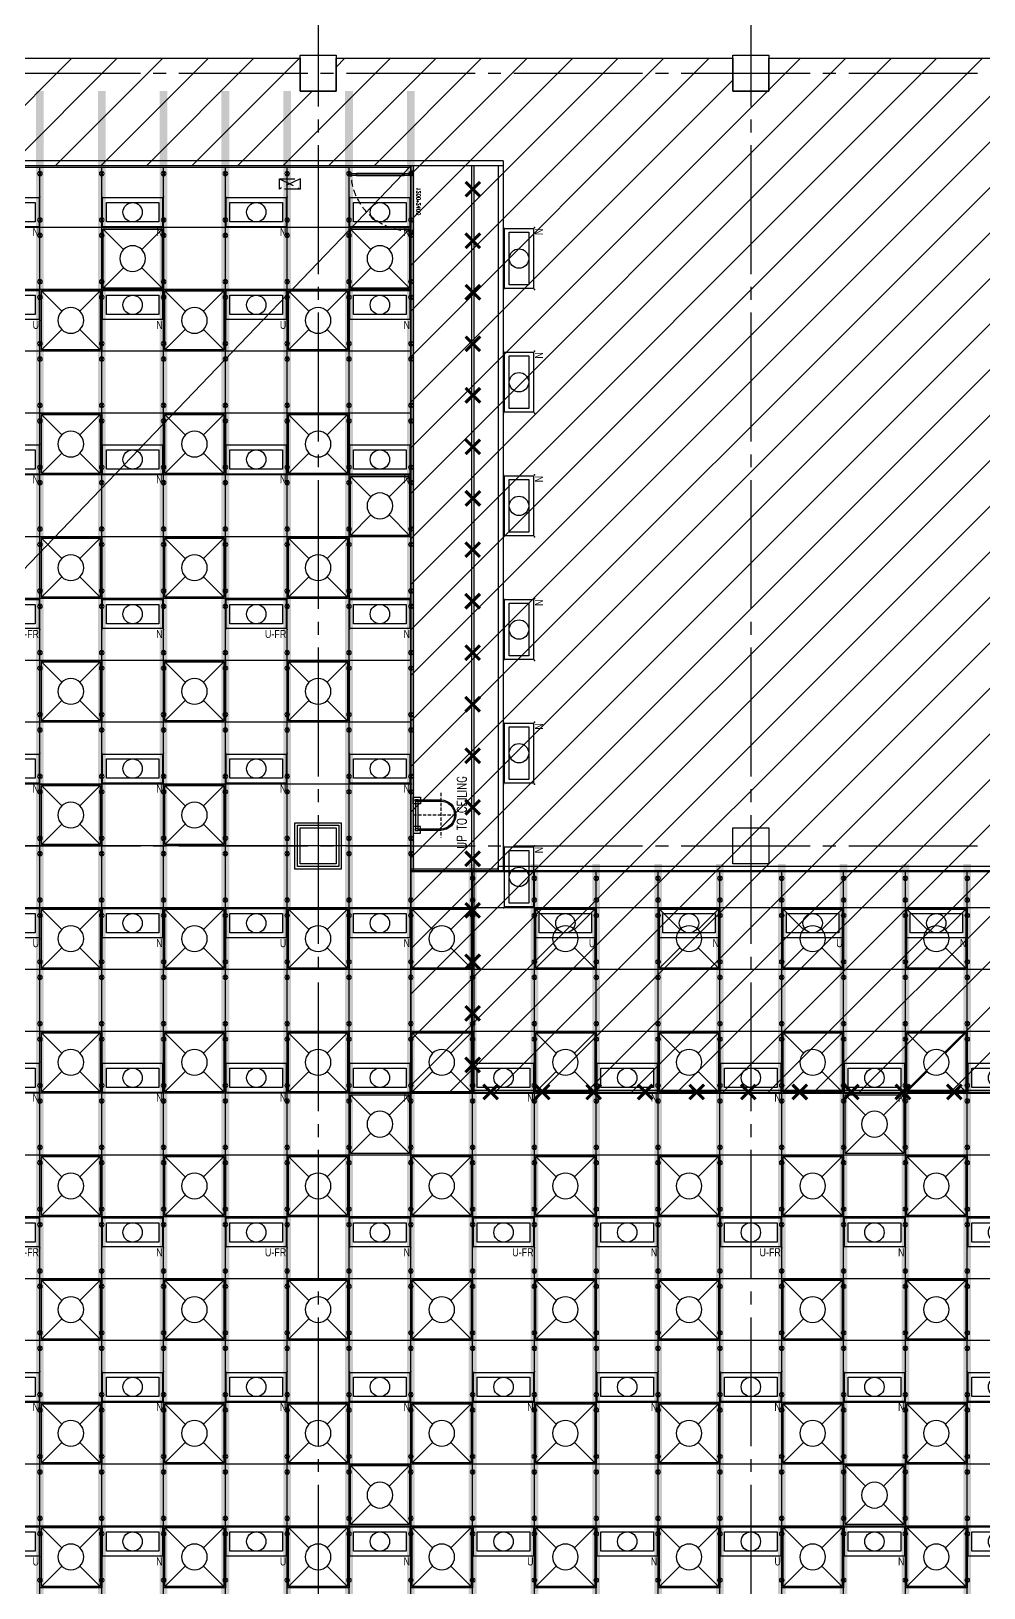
# Model space of a CAD drawing. Header units: millimetres. Extents: x -17313 to 27370, y -1010 to 13584.
# Drawn here: x 20443 to 22292, y 4560 to 7581 of the extents above; entities that cross this region are included whole.
import ezdxf
from ezdxf.enums import TextEntityAlignment as Align

# ---------------------------------------------------------------- set-up
doc = ezdxf.new("R2010")
doc.units = ezdxf.units.MM
doc.header["$LTSCALE"] = 100
for name, pattern in [('188K-SM-03-F10-ARCH-PA-Y2257103$0$18P6-SM-03-C40-ARCH-PA-Y2211058$0$DASHED', [19.05, 12.7, -6.35]), ('188K-SM-03-F10-ARCH-PA-Y2257103$0$AP5A-SM-03-F20-ARCH-PA-Y2230801+Y2230803$0$ALL-PA-TXT-Y2221201$0$DASHED', [19.05, 12.7, -6.35]), ('X-S-FAB-L10$0$COL-CEN-LIN', [3.25, 2.5, -0.25, 0.25, -0.25]), ('X-S-FAB-L10$0$HIDDEN', [0.4, 0.3, -0.1])]:
    doc.linetypes.add(name, pattern=pattern)
for name, color, linetype in [('0-XREF', 7, 'Continuous'), ('188K-SM-03-F10-ARCH-CEIL-Y2257103$0$K-CEIL-4.2', 8, 'Continuous'), ('188K-SM-03-F10-ARCH-CEIL-Y2257103$0$K-CEIL-4.2-AREA', 8, 'Continuous'), ('188K-SM-03-F10-ARCH-CEIL-Y2257103$0$K-鋼構', 121, 'Continuous'), ('188K-SM-03-F10-ARCH-PA-Y2257103$0$K-Door', 53, 'Continuous'), ('188K-SM-03-F10-ARCH-PA-Y2257103$0$K-P-LAD-420', 53, 'Continuous'), ('188K-SM-03-F10-ARCH-PA-Y2257103$0$K-P1S-4.2-單抗', 53, 'Continuous'), ('188K-SM-03-F10-ARCH-PA-Y2257103$0$K-岩棉 2hr 7.5-單抗', 53, 'Continuous'), ('188K-SM-03-F10-ARCH-PA-Y2257103$0$K-拆除', 53, 'Continuous'), ('188K-SM-06-F10-ELEC-LIGHT-Y2257103$0$E-LIGHT(W)-N', 8, 'Continuous'), ('188K-SM-06-F10-ELEC-LIGHT-Y2257103$0$E-LIGHT(W)-U FR', 8, 'Continuous'), ('188K-SM-06-F10-ELEC-LIGHT-Y2257103$0$E-LIGHT(W)-U XLPE', 8, 'Continuous'), ('188K-SM-06-F10-HVAC-FFU-Y2257103$0$AC-FFU-ULPA', 4, 'Continuous'), ('X-S-FAB-L10$0$0-DIM-TXT', 8, 'Continuous'), ('X-S-FAB-L10$0$04', 8, 'Continuous'), ('X-S-FAB-L10$0$BLOCK', 8, 'Continuous'), ('X-S-FAB-L10$0$CCL', 8, 'X-S-FAB-L10$0$COL-CEN-LIN'), ('X-S-FAB-L10$0$COL-S', 8, 'Continuous'), ('X-S-FAB-L10$0$HATCH-L', 8, 'Continuous'), ('X-S-FAB-L10$0$OPEN-UP', 8, 'X-S-FAB-L10$0$HIDDEN')]:
    doc.layers.add(name, color=color, linetype=linetype)
doc.layers.add('188K-SM-03-F10-ARCH-CEIL-Y2257103$0$K-吊點-標準', color=8, linetype='Continuous', lineweight=9)
doc.layers.add('188K-SM-03-F10-ARCH-PA-Y2257103$0$K-0-TXT-高度', color=53, linetype='Continuous', plot=False)
doc.layers.add('188K-SM-06-F10-ELEC-LIGHT-Y2257103$0$Defpoints-CAS', color=8, linetype='Continuous', plot=False)
doc.styles.add('188K-SM-03-F10-ARCH-PA-Y2257103$0$18P2-XFDP10$0$AA-TXT', font='simplex.shx', dxfattribs={"width": 0.8, "bigfont": 'chineset.shx'})
doc.styles.add('188K-SM-03-F10-ARCH-PA-Y2257103$0$AP5A-SM-03-F20-ARCH-PA-Y2230801+Y2230803$0$ALL-PA-TXT-Y2221201$0$Standard', font='txt.shx', dxfattribs={"bigfont": 'chineset.shx'})
doc.styles.add('188K-SM-06-F10-ELEC-LIGHT-Y2257103$0$Standard', font='arial.ttf')
doc.styles.add('X-S-FAB-L10$0$CHINA', font='simplex.shx', dxfattribs={"width": 0.75, "bigfont": 'chineset.shx'})
doc.styles.add('X-S-FAB-L10$0$Standard', font='', dxfattribs={"width": 0.8})
doc.styles.add('X-S-FAB-L10$0$TG_NOTE_TEXT', font='simplex.shx', dxfattribs={"width": 0.75, "bigfont": 'chineset.shx'})
doc.styles.get('X-S-FAB-L10$0$Standard').set_extended_font_data('Microsoft JhengHei')

# ---------------------------------------------------------------- blocks, each defined once
blk = doc.blocks.new('188K-SM-06-F10-HVAC-FFU-Y2257103$0$H-FU-U-12x12')
for p, q in [((423, 777), (28, 1172)), ((777, 777), (1172, 1172)), ((28, 28), (423, 423)), ((1172, 28), (777, 423))]:
    blk.add_line(p, q)
blk.add_lwpolyline([(1172, 28), (1172, 1172), (28, 1172), (28, 28)], close=True)
blk.add_circle((600, 600), 250)
at = {"layer": 'DefPoints'}
blk.add_lwpolyline([(1200, 1200), (0, 1200), (0, 0), (1200, 0)], close=True, dxfattribs=at)
blk = doc.blocks.new('188K-SM-06-F10-HVAC-FFU-Y2257103')
at = {"layer": '188K-SM-06-F10-HVAC-FFU-Y2257103$0$AC-FFU-ULPA', "xscale": -0.09999999999999432, "yscale": 0.09999999999999432, "zscale": 0.09999999999999432}
for p in [(20700, 7080), (21180, 7080), (20580, 6960), (20820, 6960), (21060, 6960), (20580, 6720), (20820, 6720), (21060, 6720), (21180, 6600), (20580, 6480), (20820, 6480), (21060, 6480), (20580, 6240), (20820, 6240), (21060, 6240), (20580, 6000), (20820, 6000), (20580, 5760), (20820, 5760), (21060, 5760), (21300, 5760), (21540, 5760), (21780, 5760), (22020, 5760), (22260, 5760), (20580, 5520), (20820, 5520), (21060, 5520), (21300, 5520), (21540, 5520), (21780, 5520), (22020, 5520), (22260, 5520), (21180, 5400), (22140, 5400), (20580, 5280), (20820, 5280), (21060, 5280), (21300, 5280), (21540, 5280), (21780, 5280), (22020, 5280), (22260, 5280), (20580, 5040), (20820, 5040), (21060, 5040), (21300, 5040), (21540, 5040), (21780, 5040), (22020, 5040), (22260, 5040), (20580, 4800), (20820, 4800), (21060, 4800), (21300, 4800), (21540, 4800), (21780, 4800), (22020, 4800), (22260, 4800), (21180, 4680), (22140, 4680), (20580, 4560), (20820, 4560), (21060, 4560), (21300, 4560), (21540, 4560), (21780, 4560), (22020, 4560), (22260, 4560)]:
    blk.add_blockref('188K-SM-06-F10-HVAC-FFU-Y2257103$0$H-FU-U-12x12', p, dxfattribs=at)
blk = doc.blocks.new('X-S-FAB-L10$0$FAB2-L05')
at = {"layer": 'X-S-FAB-L10$0$CCL'}
for p, q in [((-5160, 11005), (-5160, 0)), ((-4320, 11005), (-4320, 0)), ((-26880, 8220), (1210, 8220)), ((-26880, 6720), (1210, 6720))]:
    blk.add_line(p, q, dxfattribs=at)
at = {"layer": 'X-S-FAB-L10$0$COL-S'}
for points in [[(-5195, 8255), (-5125, 8255), (-5125, 8185), (-5195, 8185)], [(-4355, 8255), (-4285, 8255), (-4285, 8185), (-4355, 8185)], [(-5195, 6755), (-5125, 6755), (-5125, 6685), (-5195, 6685)], [(-4355, 6755), (-4285, 6755), (-4285, 6685), (-4355, 6685)]]:
    blk.add_lwpolyline(points, close=True, dxfattribs=at)
blk = doc.blocks.new('X-S-FAB-L10')
at = {"layer": 'DefPoints'}
blk.add_lwpolyline([(16745, -35), (15995, -35), (15995, 35), (15925, 35), (15925, -35), (15155, -35), (15155, 35), (15085, 35), (15085, -35), (15155, -35), (15155, -250), (13920, -250), (19914.055, 6000), (21180, 7320), (21180, 5520), (23465, 5520), (23485, 3587.5), (24315, 3587.5), (24315, 1870), (17075, 1870), (17075, 2060), (16745, 2060), (16745, -21.034)], close=True, dxfattribs=at)
at = {"layer": 'X-S-FAB-L10$0$04'}
for p, q in [((20195, 7528.8), (20965, 7528.8)), ((20965, 7528.8), (20965, 7465)), ((21035, 7465), (21035, 7528.8)), ((21035, 7528.8), (21805, 7528.8)), ((21805, 7528.8), (21805, 7465)), ((21875, 7465), (21875, 7528.8)), ((21875, 7528.8), (22645, 7528.8)), ((20965, 7465), (21035, 7465)), ((21805, 7465), (21875, 7465)), ((21180, 7320), (19200, 7320)), ((21180, 5520), (21180, 7320)), ((23585, 5520), (21180, 5520))]:
    blk.add_line(p, q, dxfattribs=at)
at = {"layer": 'X-S-FAB-L10$0$COL-S'}
for p, q in [((20965, 7535), (21035, 7535)), ((20965, 7465), (20965, 7535)), ((21035, 7535), (21035, 7465)), ((21805, 7535), (21875, 7535)), ((21805, 7465), (21805, 7535)), ((21875, 7535), (21875, 7465)), ((21035, 7465), (20965, 7465)), ((21875, 7465), (21805, 7465)), ((20965, 6035), (21035, 6035)), ((20965, 5965), (20965, 6035)), ((21035, 6035), (21035, 5965)), ((21805, 6035), (21875, 6035)), ((21805, 5965), (21805, 6035)), ((21875, 6035), (21875, 5965)), ((21035, 5965), (20965, 5965)), ((21875, 5965), (21805, 5965))]:
    blk.add_line(p, q, dxfattribs=at)
at = {"layer": 'X-S-FAB-L10$0$HATCH-L', "linetype": 'Continuous'}
for p, q in [((20313.087, 7320), (20521.887, 7528.8)), ((20401.475, 7320), (20610.275, 7528.8)), ((20489.864, 7320), (20698.664, 7528.8)), ((20578.252, 7320), (20787.052, 7528.8)), ((20666.64, 7320), (20875.44, 7528.8)), ((20755.029, 7320), (20963.829, 7528.8)), ((20931.806, 7320), (21140.606, 7528.8)), ((21020.194, 7320), (21228.994, 7528.8)), ((21035, 7511.583), (21052.217, 7528.8)), ((21108.582, 7320), (21317.382, 7528.8)), ((21180, 7303.029), (21405.771, 7528.8)), ((21180, 7214.641), (21494.159, 7528.8)), ((21180, 7126.253), (21582.547, 7528.8)), ((21180, 7037.864), (21670.936, 7528.8)), ((21180, 6949.476), (21759.324, 7528.8)), ((21180, 6684.311), (22024.489, 7528.8)), ((21180, 6595.923), (22112.877, 7528.8)), ((21180, 6507.534), (22201.266, 7528.8)), ((21180, 6419.146), (22289.654, 7528.8)), ((21180, 6330.758), (22378.042, 7528.8)), ((21180, 6242.369), (22466.431, 7528.8)), ((21180, 6153.981), (22554.819, 7528.8)), ((21180, 6065.593), (22643.207, 7528.8)), ((21180, 5888.816), (22819.984, 7528.8)), ((21180, 5800.428), (22908.372, 7528.8)), ((21180, 5712.039), (22996.761, 7528.8)), ((21180, 5623.651), (23085.149, 7528.8)), ((21180, 5535.262), (23173.538, 7528.8)), ((21253.126, 5520), (23261.926, 7528.8)), ((21341.514, 5520), (23350.314, 7528.8)), ((21429.903, 5520), (23438.703, 7528.8)), ((21695.068, 5520), (23703.868, 7528.8)), ((21783.456, 5520), (23792.256, 7528.8)), ((21871.844, 5520), (23880.644, 7528.8)), ((21875, 7467.699), (21936.101, 7528.8)), ((21960.233, 5520), (23969.033, 7528.8)), ((22048.621, 5520), (24057.421, 7528.8)), ((22137.009, 5520), (24145.809, 7528.8)), ((22225.398, 5520), (24234.198, 7528.8)), ((20843.417, 7320), (20988.417, 7465)), ((21180, 6861.088), (21805, 7486.088)), ((21180, 6772.699), (21872.301, 7465)), ((21180, 5977.204), (22667.796, 7465)), ((21518.291, 5520), (23485, 7486.709)), ((21606.679, 5520), (23551.679, 7465))]:
    blk.add_line(p, q, dxfattribs=at)
at = {"layer": 'X-S-FAB-L10$0$OPEN-UP'}
for p, q in [((20925, 7295), (20965, 7275)), ((20965, 7295), (20925, 7275)), ((20925, 7295), (20965, 7295)), ((20925, 7275), (20925, 7295)), ((20965, 7295), (20965, 7275)), ((20965, 7275), (20925, 7275))]:
    blk.add_line(p, q, dxfattribs=at)
at = {"layer": 'X-S-FAB-L10$0$BLOCK'}
blk.add_blockref('X-S-FAB-L10$0$FAB2-L05', (26160, -720), dxfattribs=at)
at = {"style": 'X-S-FAB-L10$0$TG_NOTE_TEXT', "width": 0.5, "flags": 1}
for p in [(7463.301, 9020), (18268.251, 8649), (11197.77, 4800.167), (16485.801, 4800.167), (25420.27, 2635), (13360, 320.001, 0), (7463.301, -33.333)]:
    blk.add_attdef('WH', text='', height=20, dxfattribs=at).set_placement(p, align=Align.BOTTOM_LEFT)
at = {"width": 0.5}
for style, p in [('X-S-FAB-L10$0$TG_NOTE_TEXT', (7585, 9020)), ('X-S-FAB-L10$0$TG_NOTE_TEXT', (18389.95, 8649)), ('X-S-FAB-L10$0$TG_NOTE_TEXT', (11117.5, 4813.5)), ('X-S-FAB-L10$0$TG_NOTE_TEXT', (16607.5, 4813.5)), ('X-S-FAB-L10$0$TG_NOTE_TEXT', (25350, 2635)), ('X-S-FAB-L10$0$Standard', (13129.375, 325.001, 0)), ('X-S-FAB-L10$0$TG_NOTE_TEXT', (7585, -20))]:
    blk.add_attdef('DESC', text='', height=10, dxfattribs=dict(at, style=style)).set_placement(p, align=Align.BOTTOM_LEFT)
for tag, style, p in [('TYPE', 'X-S-FAB-L10$0$TG_NOTE_TEXT', (7619.286, 9020)), ('NO', 'X-S-FAB-L10$0$TG_NOTE_TEXT', (7650.095, 9020)), ('TYPE', 'X-S-FAB-L10$0$TG_NOTE_TEXT', (18424.236, 8649)), ('NO', 'X-S-FAB-L10$0$TG_NOTE_TEXT', (18455.045, 8649)), ('NO', 'X-S-FAB-L10$0$TG_NOTE_TEXT', (11088.595, 4813.5)), ('TYPE', 'X-S-FAB-L10$0$TG_NOTE_TEXT', (11151.786, 4813.5)), ('TYPE', 'X-S-FAB-L10$0$TG_NOTE_TEXT', (16641.786, 4813.5)), ('NO', 'X-S-FAB-L10$0$TG_NOTE_TEXT', (16672.595, 4813.5)), ('NO', 'X-S-FAB-L10$0$TG_NOTE_TEXT', (25313, 2635)), ('TYPE', 'X-S-FAB-L10$0$TG_NOTE_TEXT', (25350, 2635)), ('NO', 'X-S-FAB-L10$0$Standard', (13100, 320.001, 0)), ('TYPE', 'X-S-FAB-L10$0$Standard', (13129.375, 320.001, 0)), ('TYPE', 'X-S-FAB-L10$0$TG_NOTE_TEXT', (7619.286, -20)), ('NO', 'X-S-FAB-L10$0$TG_NOTE_TEXT', (7650.095, -20))]:
    blk.add_attdef(tag, text='', height=10, dxfattribs=dict(at, style=style)).set_placement(p, align=Align.BOTTOM_RIGHT)
at = {"style": 'X-S-FAB-L10$0$TG_NOTE_TEXT', "width": 0.5, "flags": 1}
for rotation, p in [(180, (43, 7480)), (180, (943, 7480)), (90, (24310, 3717.77)), (270, (17080, 1711.699))]:
    blk.add_attdef('WH', text='', height=20, rotation=rotation, dxfattribs=at).set_placement(p, align=Align.BOTTOM_LEFT)
at = {"width": 0.5}
for rotation, style, p in [(180, 'X-S-FAB-L10$0$Standard', (317.625, 7480)), (180, 'X-S-FAB-L10$0$Standard', (1217.625, 7480)), (90, 'X-S-FAB-L10$0$TG_NOTE_TEXT', (24310, 3647.5)), (270, 'X-S-FAB-L10$0$TG_NOTE_TEXT', (17080, 1605))]:
    blk.add_attdef('DESC', text='', height=10, rotation=rotation, dxfattribs=dict(at, style=style)).set_placement(p, align=Align.BOTTOM_LEFT)
for tag, rotation, style, p in [('TYPE', 180, 'X-S-FAB-L10$0$Standard', (317.625, 7480)), ('NO', 180, 'X-S-FAB-L10$0$Standard', (347, 7480)), ('TYPE', 180, 'X-S-FAB-L10$0$Standard', (1217.625, 7480)), ('NO', 180, 'X-S-FAB-L10$0$Standard', (1247, 7480)), ('TYPE', 90, 'X-S-FAB-L10$0$TG_NOTE_TEXT', (24310, 3647.5)), ('NO', 90, 'X-S-FAB-L10$0$TG_NOTE_TEXT', (24310, 3610.5)), ('TYPE', 270, 'X-S-FAB-L10$0$TG_NOTE_TEXT', (17080, 1605)), ('NO', 270, 'X-S-FAB-L10$0$TG_NOTE_TEXT', (17080, 1573))]:
    blk.add_attdef(tag, text='', height=10, rotation=rotation, dxfattribs=dict(at, style=style)).set_placement(p, align=Align.BOTTOM_RIGHT)
at = {"layer": 'X-S-FAB-L10$0$0-DIM-TXT', "style": 'X-S-FAB-L10$0$CHINA', "width": 0.75}
for p in [(667.414, 7855.1, -2689.4), (22627.353, 6728.814), (25644.722, 6728.814), (24778.787, 5569.051), (1118.252, 4980), (417.801, 4594.623), (23874.84, 4355), (22927.43, 4330.122), (23749.869, 3901.367), (417.801, 3765.236), (1118.252, 3730), (417.801, 3115.79), (536.882, 2227.832), (16908.994, 1782.652), (888.445, 880.466), (16977.43, 750), (18878.841, 750), (25641.221, 553.233), (21364.03, 526.894)]:
    blk.add_attdef('HIG', text='', height=80, dxfattribs=at).set_placement(p, align=Align.MIDDLE_LEFT)
blk = doc.blocks.new('188K-SM-03-F10-ARCH-CEIL-Y2257103$0$A$C2CA95053')
h = blk.add_hatch(color=256)
edge = h.paths.add_edge_path()
edge.add_arc((0, 0), 0.5, 0, 360)
for p, q in [((3.2, 3.2), (-3.2, -3.2)), ((3.2, -3.2), (-3.2, 3.2))]:
    blk.add_line(p, q)
blk.add_lwpolyline([(-1.6, 2.5), (-1.6, -2.5), (1.6, -2.5), (1.6, 2.5)], close=True)
for radius in [4.5, 0.5]:
    blk.add_circle((0, 0), radius)
blk = doc.blocks.new('188K-SM-03-F10-ARCH-CEIL-Y2257103$0$天花板吊點-附調整片 - 3_8_螺桿吊架 100 mm 高調整片-V1-1FL')
blk.add_blockref('188K-SM-03-F10-ARCH-CEIL-Y2257103$0$A$C2CA95053', (0, 0))
blk = doc.blocks.new('188K-SM-03-F10-ARCH-CEIL-Y2257103')
at = {"layer": '188K-SM-03-F10-ARCH-CEIL-Y2257103$0$K-CEIL-4.2'}
for p, q in [((20460, 2067.7), (20460, 7317.2)), ((20580, 2067.7), (20580, 7317.2)), ((20700, 2067.7), (20700, 7317.2)), ((20820, 2067.7), (20820, 7317.2)), ((20940, 2067.7), (20940, 7317.2)), ((21060, 2067.7), (21060, 7317.2)), ((21180, 2067.7), (21180, 7317.2)), ((21180, 7200), (1847.7, 7200)), ((21180, 7080), (1847.7, 7080)), ((21180, 6960), (1847.7, 6960)), ((21180, 6840), (1847.7, 6840)), ((21180, 6720), (1847.7, 6720)), ((21180, 6600), (1847.7, 6600)), ((21180, 6480), (1847.7, 6480)), ((21180, 6360), (1847.7, 6360)), ((21180, 6240), (1847.7, 6240)), ((21181.7, 6120), (1847.7, 6120)), ((21180, 6000), (1847.7, 6000)), ((21300, 2067.7), (21300, 5952.2)), ((21420, 2067.7), (21420, 5952.2)), ((21540, 2067.7), (21540, 5952.2)), ((21660, 2067.7), (21660, 5952.2)), ((21780, 2067.7), (21780, 5952.2)), ((21900, 2067.7), (21900, 5952.2)), ((22020, 2067.7), (22020, 5952.2)), ((22140, 2067.7), (22140, 5952.2)), ((22260, 2067.7), (22260, 5952.2)), ((24297.2, 5880), (1847.7, 5880)), ((24297.2, 5760), (1847.7, 5760)), ((24297.2, 5640), (1847.7, 5640)), ((23572.2, 5520), (1847.7, 5520)), ((23572.2, 5400), (1847.7, 5400)), ((23572.2, 5280), (1847.7, 5280)), ((23572.2, 5160), (1847.7, 5160)), ((23572.2, 5040), (1847.7, 5040)), ((23502.2, 4920), (1847.7, 4920)), ((23502.2, 4800), (16697.5, 4800)), ((23502.2, 4680), (16697.5, 4680))]:
    blk.add_line(p, q, dxfattribs=at)
at = {"layer": '188K-SM-03-F10-ARCH-CEIL-Y2257103$0$K-CEIL-4.2-AREA', "elevation": 0}
blk.add_lwpolyline([(19317.2, 8592.2), (19317.2, 7537.7), (19282.2, 7537.7), (19282.2, 7462.2), (19317.2, 7462.2), (19317.2, 7317.2), (21180, 7317.2), (21180, 5952.2), (24297.2, 5952.2), (24297.2, 5582.7), (23572.2, 5582.7), (23572.2, 5037.7), (23502.2, 5037.7), (23502.2, 4552.7), (23467.2, 4552.7), (23467.2, 3569.7), (24297.2, 3569.7), (24297.2, 2067.7), (16747.2, 2067.7), (16747.2, 312.7), (14882.2, 312.7)], dxfattribs=at)
at = {"layer": '188K-SM-03-F10-ARCH-CEIL-Y2257103$0$K-CEIL-4.2-AREA'}
blk.add_lwpolyline([(20965, 6035), (21035, 6035), (21035, 5965), (20965, 5965)], close=True, dxfattribs=at)
at = {"layer": '188K-SM-03-F10-ARCH-CEIL-Y2257103$0$K-鋼構', "const_width": 15, "elevation": 0}
for points in [[(20460, 7465), (20460, 1885)], [(20580, 7465), (20580, 1885)], [(20700, 7465), (20700, 1885)], [(20820, 7465), (20820, 1885)], [(20940, 7465), (20940, 1885)], [(21060, 7465), (21060, 1885)], [(21180, 7465), (21180, 1885)], [(21300, 5965), (21300, 1885)], [(21420, 5965), (21420, 1885)], [(21540, 5965), (21540, 1885)], [(21660, 5965), (21660, 1885)], [(21780, 5965), (21780, 1885)], [(21900, 5965), (21900, 1885)], [(22020, 5965), (22020, 1885)], [(22140, 5965), (22140, 1885)], [(22260, 5965), (22260, 1885)]]:
    blk.add_lwpolyline(points, dxfattribs=at)
at = {"layer": '188K-SM-03-F10-ARCH-CEIL-Y2257103$0$K-吊點-標準', "color": 170, "lineweight": 18, "rotation": 179.9999999999997}
for p in [(20460, 7305), (20580, 7305), (20700, 7305), (20820, 7305), (20940, 7305), (21060, 7305), (21180, 7305), (20460, 7215), (20580, 7215), (20700, 7215), (20820, 7215), (20940, 7215), (21060, 7215), (21180, 7215), (20460, 7185), (20580, 7185), (20700, 7185), (20820, 7185), (20940, 7185), (21060, 7185), (21180, 7185), (20460, 7095), (20580, 7095), (20700, 7095), (20820, 7095), (20940, 7095), (21060, 7095), (21180, 7095), (20460, 7065), (20580, 7065), (20700, 7065), (20820, 7065), (20940, 7065), (21060, 7065), (21180, 7065), (20460, 6975), (20580, 6975), (20700, 6975), (20820, 6975), (20940, 6975), (21060, 6975), (21180, 6975), (20460, 6945), (20580, 6945), (20700, 6945), (20820, 6945), (20940, 6945), (21060, 6945), (21180, 6945), (20460, 6855), (20580, 6855), (20700, 6855), (20820, 6855), (20940, 6855), (21060, 6855), (21180, 6855), (20460, 6825), (20580, 6825), (20700, 6825), (20820, 6825), (20940, 6825), (21060, 6825), (21180, 6825), (20460, 6735), (20580, 6735), (20700, 6735), (20820, 6735), (20940, 6735), (21060, 6735), (21180, 6735), (20460, 6705), (20580, 6705), (20700, 6705), (20820, 6705), (20940, 6705), (21060, 6705), (21180, 6705), (20460, 6615), (20580, 6615), (20700, 6615), (20820, 6615), (20940, 6615), (21060, 6615), (21180, 6615), (20460, 6585), (20580, 6585), (20700, 6585), (20820, 6585), (20940, 6585), (21060, 6585), (21180, 6585), (20460, 6495), (20580, 6495), (20700, 6495), (20820, 6495), (20940, 6495), (21060, 6495), (21180, 6495), (20460, 6465), (20580, 6465), (20700, 6465), (20820, 6465), (20940, 6465), (21060, 6465), (21180, 6465), (20460, 6375), (20580, 6375), (20700, 6375), (20820, 6375), (20940, 6375), (21060, 6375), (21180, 6375), (20460, 6345), (20580, 6345), (20700, 6345), (20820, 6345), (20940, 6345), (21060, 6345), (21180, 6345), (20460, 6255), (20580, 6255), (20700, 6255), (20820, 6255), (20940, 6255), (21060, 6255), (21180, 6255), (20460, 6225), (20580, 6225), (20700, 6225), (20820, 6225), (20940, 6225), (21060, 6225), (21180, 6225), (20460, 6135), (20580, 6135), (20700, 6135), (20820, 6135), (20940, 6135), (21060, 6135), (21180, 6135), (20460, 6105), (20580, 6105), (20700, 6105), (20820, 6105), (20940, 6105), (21060, 6105), (21180, 6105), (20460, 6015), (20580, 6015), (20700, 6015), (20820, 6015), (20940, 6015), (21060, 6015), (21180, 6015), (20460, 5985), (20580, 5985), (20700, 5985), (20820, 5985), (20940, 5985), (21060, 5985), (21180, 5985), (21300, 5937.2, 0), (21420, 5937.2, 0), (21540, 5937.2, 0), (21660, 5937.2, 0), (21780, 5937.2, 0), (21900, 5937.2, 0), (22020, 5937.2, 0), (22140, 5937.2, 0), (22260, 5937.2, 0), (20460, 5895), (20580, 5895), (20700, 5895), (20820, 5895), (20940, 5895), (21060, 5895), (21180, 5895), (21300, 5895), (21420, 5895), (21540, 5895), (21660, 5895), (21780, 5895), (21900, 5895), (22020, 5895), (22140, 5895), (22260, 5895), (20460, 5865), (20580, 5865), (20700, 5865), (20820, 5865), (20940, 5865), (21060, 5865), (21180, 5865), (21300, 5865), (21420, 5865), (21540, 5865), (21660, 5865), (21780, 5865), (21900, 5865), (22020, 5865), (22140, 5865), (22260, 5865), (20460, 5775), (20580, 5775), (20700, 5775), (20820, 5775), (20940, 5775), (21060, 5775), (21180, 5775), (21300, 5775), (21420, 5775), (21540, 5775), (21660, 5775), (21780, 5775), (21900, 5775), (22020, 5775), (22140, 5775), (22260, 5775), (20460, 5745), (20580, 5745), (20700, 5745), (20820, 5745), (20940, 5745), (21060, 5745), (21180, 5745), (21300, 5745), (21420, 5745), (21540, 5745), (21660, 5745), (21780, 5745), (21900, 5745), (22020, 5745), (22140, 5745), (22260, 5745), (20460, 5655), (20580, 5655), (20700, 5655), (20820, 5655), (20940, 5655), (21060, 5655), (21180, 5655), (21300, 5655), (21420, 5655), (21540, 5655), (21660, 5655), (21780, 5655), (21900, 5655), (22020, 5655), (22140, 5655), (22260, 5655), (20460, 5625), (20580, 5625), (20700, 5625), (20820, 5625), (20940, 5625), (21060, 5625), (21180, 5625), (21300, 5625), (21420, 5625), (21540, 5625), (21660, 5625), (21780, 5625), (21900, 5625), (22020, 5625), (22140, 5625), (22260, 5625), (20460, 5535), (20580, 5535), (20700, 5535), (20820, 5535), (20940, 5535), (21060, 5535), (21180, 5535), (21300, 5535), (21420, 5535), (21540, 5535), (21660, 5535), (21780, 5535), (21900, 5535), (22020, 5535), (22140, 5535), (22260, 5535), (20460, 5505), (20580, 5505), (20700, 5505), (20820, 5505), (20940, 5505), (21060, 5505), (21180, 5505), (21300, 5505), (21420, 5505), (21540, 5505), (21660, 5505), (21780, 5505), (21900, 5505), (22020, 5505), (22140, 5505), (22260, 5505), (20460, 5415), (20580, 5415), (20700, 5415), (20820, 5415), (20940, 5415), (21060, 5415), (21180, 5415), (21300, 5415), (21420, 5415), (21540, 5415), (21660, 5415), (21780, 5415), (21900, 5415), (22020, 5415), (22140, 5415), (22260, 5415), (20460, 5385), (20580, 5385), (20700, 5385), (20820, 5385), (20940, 5385), (21060, 5385), (21180, 5385), (21300, 5385), (21420, 5385), (21540, 5385), (21660, 5385), (21780, 5385), (21900, 5385), (22020, 5385), (22140, 5385), (22260, 5385), (20460, 5295), (20580, 5295), (20700, 5295), (20820, 5295), (20940, 5295), (21060, 5295), (21180, 5295), (21300, 5295), (21420, 5295), (21540, 5295), (21660, 5295), (21780, 5295), (21900, 5295), (22020, 5295), (22140, 5295), (22260, 5295), (20460, 5265), (20580, 5265), (20700, 5265), (20820, 5265), (20940, 5265), (21060, 5265), (21180, 5265), (21300, 5265), (21420, 5265), (21540, 5265), (21660, 5265), (21780, 5265), (21900, 5265), (22020, 5265), (22140, 5265), (22260, 5265), (20460, 5175), (20580, 5175), (20700, 5175), (20820, 5175), (20940, 5175), (21060, 5175), (21180, 5175), (21300, 5175), (21420, 5175), (21540, 5175), (21660, 5175), (21780, 5175), (21900, 5175), (22020, 5175), (22140, 5175), (22260, 5175), (20460, 5145), (20580, 5145), (20700, 5145), (20820, 5145), (20940, 5145), (21060, 5145), (21180, 5145), (21300, 5145), (21420, 5145), (21540, 5145), (21660, 5145), (21780, 5145), (21900, 5145), (22020, 5145), (22140, 5145), (22260, 5145), (20460, 5055), (20580, 5055), (20700, 5055), (20820, 5055), (20940, 5055), (21060, 5055), (21180, 5055), (21300, 5055), (21420, 5055), (21540, 5055), (21660, 5055), (21780, 5055), (21900, 5055), (22020, 5055), (22140, 5055), (22260, 5055), (20460, 5025), (20580, 5025), (20700, 5025), (20820, 5025), (20940, 5025), (21060, 5025), (21180, 5025), (21300, 5025), (21420, 5025), (21540, 5025), (21660, 5025), (21780, 5025), (21900, 5025), (22020, 5025), (22140, 5025), (22260, 5025), (20460, 4935), (20580, 4935), (20700, 4935), (20820, 4935), (20940, 4935), (21060, 4935), (21180, 4935), (21300, 4935), (21420, 4935), (21540, 4935), (21660, 4935), (21780, 4935), (21900, 4935), (22020, 4935), (22140, 4935), (22260, 4935), (20460, 4905), (20580, 4905), (20700, 4905), (20820, 4905), (20940, 4905), (21060, 4905), (21180, 4905), (21300, 4905), (21420, 4905), (21540, 4905), (21660, 4905), (21780, 4905), (21900, 4905), (22020, 4905), (22140, 4905), (22260, 4905), (20460, 4815), (20580, 4815), (20700, 4815), (20820, 4815), (20940, 4815), (21060, 4815), (21180, 4815), (21300, 4815), (21420, 4815), (21540, 4815), (21660, 4815), (21780, 4815), (21900, 4815), (22020, 4815), (22140, 4815), (22260, 4815), (20460, 4785), (20580, 4785), (20700, 4785), (20820, 4785), (20940, 4785), (21060, 4785), (21180, 4785), (21300, 4785), (21420, 4785), (21540, 4785), (21660, 4785), (21780, 4785), (21900, 4785), (22020, 4785), (22140, 4785), (22260, 4785), (20460, 4695), (20580, 4695), (20700, 4695), (20820, 4695), (20940, 4695), (21060, 4695), (21180, 4695), (21300, 4695), (21420, 4695), (21540, 4695), (21660, 4695), (21780, 4695), (21900, 4695), (22020, 4695), (22140, 4695), (22260, 4695), (20460, 4665), (20580, 4665), (20700, 4665), (20820, 4665), (20940, 4665), (21060, 4665), (21180, 4665), (21300, 4665), (21420, 4665), (21540, 4665), (21660, 4665), (21780, 4665), (21900, 4665), (22020, 4665), (22140, 4665), (22260, 4665), (20460, 4575), (20580, 4575), (20700, 4575), (20820, 4575), (20940, 4575), (21060, 4575), (21180, 4575), (21300, 4575), (21420, 4575), (21540, 4575), (21660, 4575), (21780, 4575), (21900, 4575), (22020, 4575), (22140, 4575), (22260, 4575)]:
    blk.add_blockref('188K-SM-03-F10-ARCH-CEIL-Y2257103$0$天花板吊點-附調整片 - 3_8_螺桿吊架 100 mm 高調整片-V1-1FL', p, dxfattribs=at)
blk = doc.blocks.new('188K-SM-03-F10-ARCH-PA-Y2257103$0$拆除')
at = {"color": 7, "const_width": 3}
for points in [[(7.1, -7.1), (-7.1, 7.1)], [(-7.1, -7.1), (7.1, 7.1)]]:
    blk.add_lwpolyline(points, dxfattribs=at)
blk = doc.blocks.new('188K-SM-03-F10-ARCH-PA-Y2257103$0$單開庫板門-1200x2400)圓型拉環鎖+輔助鎖)')
at = {"ltscale": 0.1}
for p, q in [((26008.6, -11403.6), (26004.5, -11403.6)), ((26004.5, -11403.6), (26004.5, -11414.1)), ((26004.5, -11414.1), (26004.5, -11415.3)), ((26004.5, -11414.1), (26008.6, -11414.1)), ((26004.5, -11415.4), (26004.6, -11415.5)), ((26008.6, -11414), (26004.6, -11414)), ((26004.6, -11414.3), (26004.6, -11414.2)), ((26004.6, -11415.3), (26004.6, -11414.5)), ((26004.7, -11414.1), (26006.5, -11414.1)), ((26005.1, -11414.4), (26004.7, -11414.4)), ((26004.7, -11414.5), (26005.1, -11414.5)), ((26004.7, -11414.5), (26004.7, -11506)), ((26004.7, -11506), (26004.7, -11414.5)), ((26004.7, -11414.5), (26004.7, -11414.5)), ((26004.7, -11415.4), (26004.7, -11415.3)), ((26005.2, -11414.4), (26005.2, -11414.4)), ((26006.5, -11414.1), (26006.6, -11414.1)), ((26006.6, -11414.1), (26006.6, -11414.1)), ((26006.6, -11414.1), (26008.4, -11414.1)), ((26008.4, -11414.4), (26008, -11414.4)), ((26008, -11414.4), (26008, -11414.4)), ((26008, -11414.5), (26008.4, -11414.5)), ((26008.4, -11506), (26008.4, -11414.5)), ((26008.4, -11414.5), (26008.4, -11414.5)), ((26008.4, -11414.5), (26008.4, -11506)), ((26008.4, -11415.3), (26008.4, -11415.4)), ((26008.5, -11414.2), (26008.5, -11414.3)), ((26008.5, -11414.5), (26008.5, -11415.3)), ((26008.5, -11415.5), (26008.6, -11415.4)), ((26008.6, -11414.1), (26008.6, -11403.6)), ((26008.6, -11415.3), (26008.6, -11414.1)), ((26008.6, -11506.4), (26004.5, -11506.4)), ((26004.5, -11506.4), (26004.5, -11518)), ((26004.7, -11506), (26004.7, -11506)), ((26008.4, -11506), (26008.4, -11506)), ((26008.6, -11518), (26008.6, -11506.4)), ((25999.5, -11519.7), (25999.5, -11523.2)), ((26002.5, -11519.1), (26000, -11519.1)), ((26000, -11523.7), (26002.4, -11523.7)), ((26002.4, -11523.7), (26004.1, -11522.6)), ((26002.9, -11518.5), (26002.6, -11518.5)), ((26002.6, -11518.5), (26002.6, -11521)), ((26002.6, -11521.9), (26002.6, -11519.3)), ((26002.6, -11521), (26002.9, -11521)), ((26003.4, -11521.9), (26002.6, -11521.9)), ((26002.9, -11521), (26002.9, -11518.5)), ((26003.3, -11522.2), (26003.3, -11522)), ((26003.3, -11522), (26003.4, -11522)), ((26004, -11522.2), (26003.3, -11522.2)), ((26008.3, -11517.5), (26003.6, -11517.5)), ((26003.6, -11517.5), (26003.6, -11517.7)), ((26003.6, -11517.7), (26008.3, -11517.7)), ((26004.1, -11521.9), (26003.9, -11521.9)), ((26003.9, -11522), (26004, -11522)), ((26004, -11522), (26004, -11522.2)), ((26004.2, -11522.4), (26004.2, -11521.9)), ((26004.5, -11518), (26008.6, -11518)), ((26008.3, -11517.7), (26008.3, -11517.5)), ((26114.8, -11521.9), (26115.1, -11521.9)), ((26114.8, -11522.4), (26114.8, -11521.9)), ((26114.9, -11522), (26114.9, -11522.2)), ((26115.1, -11522), (26114.9, -11522)), ((26114.9, -11522.2), (26115.7, -11522.2)), ((26116.6, -11523.7), (26114.9, -11522.6)), ((26115.5, -11521.9), (26116.3, -11521.9)), ((26115.7, -11522), (26115.5, -11522)), ((26115.7, -11522.2), (26115.7, -11522)), ((26116.3, -11521.9), (26116.3, -11519.3)), ((26116.5, -11519.1), (26119, -11519.1)), ((26119, -11523.7), (26116.6, -11523.7)), ((26119.5, -11519.7), (26119.5, -11523.2))]:
    blk.add_line(p, q, dxfattribs=at)
blk.add_lwpolyline([(26006.6, -11506.4), (26006.5, -11506.3), (26004.7, -11506.3, -0.414214), (26004.6, -11506.3), (26004.6, -11506.1, -0.414214), (26004.7, -11506.1), (26005.1, -11506.1, 0.414214), (26005.2, -11506.1), (26005.2, -11506, 0.414214), (26005.1, -11506), (26004.7, -11506, -0.414214), (26004.6, -11506), (26004.6, -11505.2, -0.414214), (26004.7, -11505.2), (26004.7, -11505.2, 0.414214), (26004.7, -11505.2), (26004.7, -11505, 0.72636), (26004.6, -11505), (26004.5, -11505.1, 0.158507), (26004.5, -11505.2), (26004.5, -11506.4, 0.414214), (26004.6, -11506.5), (26008.6, -11506.5, 0.414214), (26008.6, -11506.4), (26008.6, -11505.2, 0.158507), (26008.6, -11505.1), (26008.5, -11505, 0.72636), (26008.4, -11505), (26008.4, -11505.2, 0.414214), (26008.5, -11505.2, -0.414214), (26008.5, -11505.2), (26008.5, -11506, -0.414214), (26008.4, -11506), (26008, -11506, 0.414214), (26008, -11506), (26008, -11506.1, 0.414214), (26008, -11506.1), (26008.4, -11506.1, -0.414214), (26008.5, -11506.1), (26008.5, -11506.3, -0.414214), (26008.4, -11506.3), (26006.6, -11506.3)], format="xyb", close=True, dxfattribs=at)
for points in [[(25999.5, -11518.9), (25999.5, -11523.9)], [(26119.5, -11518.9), (26119.5, -11523.9)]]:
    blk.add_lwpolyline(points)
for centre, radius, start, end in [((26004.6, -11414.1), 0.0313, 90, 180), ((26004.6, -11415.3), 0.0313, 180, 216.0274), ((26004.7, -11414.2), 0.0313, 90, 180), ((26004.7, -11414.3), 0.0313, 180, 270), ((26004.7, -11414.5), 0.0313, 90, 180), ((26004.7, -11415.3), 0.0209, 180, 270), ((26004.7, -11415.4), 0.0313, 216.0274, 360), ((26004.7, -11415.3), 0.0209, 360, 90), ((26005.1, -11414.4), 0.0313, 270, 0), ((26005.1, -11414.4), 0.0313, 0, 90), ((26008, -11414.4), 0.0313, 90, 180), ((26008, -11414.4), 0.0313, 180, 270), ((26008.4, -11414.2), 0.0313, 360, 90), ((26008.4, -11414.3), 0.0313, 270, 0), ((26008.4, -11414.5), 0.0313, 0, 90), ((26008.5, -11415.3), 0.0209, 90, 180), ((26008.5, -11415.4), 0.0313, 180, 323.9726), ((26008.5, -11415.3), 0.0209, 270, 360), ((26008.6, -11414.1), 0.0313, 360, 90), ((26008.6, -11415.3), 0.0313, 323.9726, 360)]:
    blk.add_arc(centre, radius, start, end, dxfattribs=at)
at = {"linetype": '188K-SM-03-F10-ARCH-PA-Y2257103$0$AP5A-SM-03-F20-ARCH-PA-Y2230801+Y2230803$0$ALL-PA-TXT-Y2221201$0$DASHED', "ltscale": 0.01}
blk.add_arc((26001.1, -11518.7), 115.3, 359.8531, 85.8135, dxfattribs=at)
at = {"ltscale": 0.1}
for centre, major_axis, start_param, end_param in [((26000, -11519.7), (0.369, -0.369), 2.356194, 3.926991), ((26000, -11523.2), (-0.369, -0.369), 5.497787, 7.068583), ((26002.5, -11519.3), (0.111, -0.111), 7.068583, 8.63938), ((26003.4, -11521.9), (-0.0369, -0.0369), 0.785398, 3.926991), ((26003.9, -11521.9), (-0.0369, -0.0369), 3.926991, 7.068583), ((26004.1, -11521.9), (0.0369, -0.0369), 7.068583, 8.63938), ((26003.9, -11522.4), (0.221, -0.221), 6.162283, 7.068583), ((26114.8, -11521.9), (-0.0369, -0.0369), -2.356194, -0.785398), ((26115.1, -11522.4), (-0.221, -0.221), -0.785398, 0.120903), ((26115.1, -11521.9), (0.0369, -0.0369), -0.785398, 2.356194), ((26115.5, -11521.9), (0.0369, -0.0369), 2.356194, 5.497787), ((26116.5, -11519.3), (-0.111, -0.111), -2.356194, -0.785398), ((26119, -11519.7), (-0.369, -0.369), 2.356194, 3.926991), ((26119, -11523.2), (0.369, -0.369), -0.785398, 0.785398)]:
    blk.add_ellipse(centre, major_axis=major_axis, ratio=1, start_param=start_param, end_param=end_param, dxfattribs=at)
at = {"ltscale": 0.1, "extrusion": (0, 0, -1)}
blk.add_ellipse((26003.1, -11517.9), major_axis=(-0.516, 0.516), ratio=1, start_param=5.497787, end_param=11.780972, dxfattribs=at)
at = {"color": 8, "ltscale": 0.1, "style": '188K-SM-03-F10-ARCH-PA-Y2257103$0$AP5A-SM-03-F20-ARCH-PA-Y2230801+Y2230803$0$ALL-PA-TXT-Y2221201$0$Standard', "width": 0.85}
blk.add_text('1200*2400', height=8, dxfattribs=at).set_placement((26058.4, -11534.4), align=Align.MIDDLE_CENTER)
blk = doc.blocks.new('188K-SM-03-F10-ARCH-PA-Y2257103$0$LAD-1')
at = {"linetype": '188K-SM-03-F10-ARCH-PA-Y2257103$0$18P6-SM-03-C40-ARCH-PA-Y2211058$0$DASHED', "ltscale": 0.005}
for points in [[(-77.4, -42.9), (-77.4, 43.5)], [(-106.5, 0), (-23.9, 0)]]:
    blk.add_lwpolyline(points, dxfattribs=at)
for points in [[(-23.8, 22.2), (-23.8, 35.2), (-37.8, 35.2), (-37.8, 22.2)], [(-27.8, 27), (-27.8, 30), (-33.8, 30), (-33.8, 27)], [(-28.9, 27), (-28.9, -27), (-32.7, -27), (-32.7, 27)], [(-23.9, -21.8), (-23.9, -34.8), (-37.9, -34.8), (-37.9, -21.8)], [(-27.8, -27), (-27.8, -30), (-33.8, -30), (-33.8, -27)]]:
    blk.add_lwpolyline(points, close=True)
for points in [[(-33.8, -29.7), (-77.4, -29.7, -0.976777), (-77.4, 29.8), (-33.8, 29.8)], [(-33.8, -27.2), (-77.4, -27.2, -0.974646), (-77.4, 27.3), (-33.8, 27.3)]]:
    blk.add_lwpolyline(points, format="xyb")
for centre in [(-105.2, 0), (-93.7, 23.2), (-64.6, 28.5), (-93.7, -22.5), (-64.6, -28.5)]:
    blk.add_circle(centre, 0.5)
blk = doc.blocks.new('188K-SM-03-F10-ARCH-PA-Y2257103')
at = {"layer": '188K-SM-03-F10-ARCH-PA-Y2257103$0$K-P1S-4.2-單抗'}
for p, q in [((21179.5, 7320), (21179.5, 5950)), ((21184.5, 7320), (21184.5, 5950)), ((21349.5, 5955), (21179.5, 5955)), ((21349.5, 5950), (21179.5, 5950))]:
    blk.add_line(p, q, dxfattribs=at)
for points in [[(20955, 6045), (21045, 6045), (21045, 5955), (20955, 5955)], [(20960, 6040), (21040, 6040), (21040, 5960), (20960, 5960)]]:
    blk.add_lwpolyline(points, close=True, dxfattribs=at)
at = {"layer": '188K-SM-03-F10-ARCH-PA-Y2257103$0$K-岩棉 2hr 7.5-單抗'}
for p, q in [((21359.5, 7330), (19320, 7330)), ((21359.5, 7320), (19320, 7320)), ((21349.5, 7320), (21349.5, 5950)), ((21359.5, 7330), (21359.5, 5950)), ((21349.5, 5955), (21349.5, 5960)), ((24315, 5960), (21349.5, 5960)), ((24315, 5950), (21349.5, 5950))]:
    blk.add_line(p, q, dxfattribs=at)
at = {"layer": '188K-SM-03-F10-ARCH-PA-Y2257103$0$K-拆除'}
for p, q in [((21297.5, 7320), (21297.5, 5520)), ((21302.5, 7320), (21302.5, 5520)), ((23590, 5525, 0), (21297.5, 5525, 0)), ((23590, 5520, 0), (21297.5, 5520, 0))]:
    blk.add_line(p, q, dxfattribs=at)
at = {"layer": '188K-SM-03-F10-ARCH-PA-Y2257103$0$K-Door', "xscale": -1, "rotation": 90}
blk.add_blockref('188K-SM-03-F10-ARCH-PA-Y2257103$0$單開庫板門-1200x2400)圓型拉環鎖+輔助鎖)', (9660.6, 33309.5), dxfattribs=at)
at = {"layer": '188K-SM-03-F10-ARCH-PA-Y2257103$0$K-P-LAD-420', "rotation": 180.0722966614084}
blk.add_blockref('188K-SM-03-F10-ARCH-PA-Y2257103$0$LAD-1', (21160.7, 6059.9), dxfattribs=at)
at = {"layer": '188K-SM-03-F10-ARCH-PA-Y2257103$0$K-拆除', "xscale": 2, "yscale": 2, "zscale": 2}
for p in [(21300.4, 7274.6, 0), (21300.4, 7174.6, 0), (21300.4, 7074.6, 0), (21300.4, 6974.6, 0), (21300.4, 6874.6, 0), (21300.4, 6774.6, 0), (21300.4, 6674.6, 0), (21300, 6575, 0), (21300, 6475, 0), (21300, 6375, 0), (21300, 6275, 0), (21300, 6175, 0), (21300, 6075, 0), (21300, 5975, 0), (21300, 5875, 0), (21300, 5775, 0), (21300, 5675, 0), (21300, 5575, 0), (21335, 5522.5), (21435, 5522.5), (21535, 5522.5), (21635, 5522.5), (21735, 5522.5), (21835, 5522.5), (21935, 5522.5), (22035, 5522.5), (22135, 5522.5), (22235, 5522.5)]:
    blk.add_blockref('188K-SM-03-F10-ARCH-PA-Y2257103$0$拆除', p, dxfattribs=at)
at = {"layer": '188K-SM-03-F10-ARCH-PA-Y2257103$0$K-0-TXT-高度', "style": '188K-SM-03-F10-ARCH-PA-Y2257103$0$18P2-XFDP10$0$AA-TXT', "width": 0.8}
blk.add_text('UP TO CEILING', height=18, rotation=90, dxfattribs=at).set_placement((21278.8, 6064.9, 0), align=Align.MIDDLE)
blk = doc.blocks.new('*U311')
for points in [[(-58.3, -28.3), (-58.3, 28.3), (58.3, 28.3), (58.3, -28.3)], [(-51, -18.8), (-51, 18.8), (51, 18.8), (51, -18.8)]]:
    blk.add_lwpolyline(points, close=True)
blk.add_circle((0, 0), 18.8)
at = {"layer": '188K-SM-06-F10-ELEC-LIGHT-Y2257103$0$Defpoints-CAS'}
for p in [(-60, 30), (60, 30), (-60, -30), (60, -30)]:
    blk.add_point(p, dxfattribs=at)
at = {"style": '188K-SM-06-F10-ELEC-LIGHT-Y2257103$0$Standard', "width": 0.8}
blk.add_text('U', height=15.5, dxfattribs=at).set_placement((58.3, -38.7), align=Align.MIDDLE_RIGHT)
blk = doc.blocks.new('*U424')
at = {"layer": '188K-SM-06-F10-ELEC-LIGHT-Y2257103$0$E-LIGHT(W)-U XLPE'}
blk.add_blockref('*U311', (0, 8.3), dxfattribs=at)
blk = doc.blocks.new('*U423')
at = {"color": 0, "linetype": 'ByBlock', "lineweight": -2, "transparency": 16777216}
for p in [(5280, 0), (5760, 0)]:
    blk.add_blockref('*U424', p, dxfattribs=at)
blk = doc.blocks.new('*U312')
for points in [[(-58.3, -28.3), (-58.3, 28.3), (58.3, 28.3), (58.3, -28.3)], [(-51, -18.8), (-51, 18.8), (51, 18.8), (51, -18.8)]]:
    blk.add_lwpolyline(points, close=True)
blk.add_circle((0, 0), 18.8)
at = {"layer": '188K-SM-06-F10-ELEC-LIGHT-Y2257103$0$Defpoints-CAS'}
for p in [(-60, 30), (60, 30), (-60, -30), (60, -30)]:
    blk.add_point(p, dxfattribs=at)
at = {"style": '188K-SM-06-F10-ELEC-LIGHT-Y2257103$0$Standard', "width": 0.8}
blk.add_text('N', height=15.5, dxfattribs=at).set_placement((58.3, -38.7), align=Align.MIDDLE_RIGHT)
blk = doc.blocks.new('*U426')
at = {"layer": '188K-SM-06-F10-ELEC-LIGHT-Y2257103$0$E-LIGHT(W)-N'}
blk.add_blockref('*U312', (0, 8.3), dxfattribs=at)
blk = doc.blocks.new('*U425')
at = {"color": 0, "linetype": 'ByBlock', "lineweight": -2, "transparency": 16777216}
for p in [(5280, 0), (5520, 0), (5760, 0), (6000, 0), (6240, 0), (6480, 0), (6720, 0), (6960, 0), (7200, 0)]:
    blk.add_blockref('*U426', p, dxfattribs=at)
blk = doc.blocks.new('*U377')
for points in [[(-58.3, -28.3), (-58.3, 28.3), (58.3, 28.3), (58.3, -28.3)], [(-51, -18.8), (-51, 18.8), (51, 18.8), (51, -18.8)]]:
    blk.add_lwpolyline(points, close=True)
blk.add_circle((0, 0), 18.8)
at = {"layer": '188K-SM-06-F10-ELEC-LIGHT-Y2257103$0$Defpoints-CAS'}
for p in [(-60, 30), (60, 30), (-60, -30), (60, -30)]:
    blk.add_point(p, dxfattribs=at)
at = {"style": '188K-SM-06-F10-ELEC-LIGHT-Y2257103$0$Standard', "width": 0.8}
blk.add_text('N', height=15.5, dxfattribs=at).set_placement((58.3, -38.7), align=Align.MIDDLE_RIGHT)
blk = doc.blocks.new('*U378')
for points in [[(-58.3, -28.3), (-58.3, 28.3), (58.3, 28.3), (58.3, -28.3)], [(-51, -18.8), (-51, 18.8), (51, 18.8), (51, -18.8)]]:
    blk.add_lwpolyline(points, close=True)
blk.add_circle((0, 0), 18.8)
at = {"layer": '188K-SM-06-F10-ELEC-LIGHT-Y2257103$0$Defpoints-CAS'}
for p in [(-60, 30), (60, 30), (-60, -30), (60, -30)]:
    blk.add_point(p, dxfattribs=at)
at = {"style": '188K-SM-06-F10-ELEC-LIGHT-Y2257103$0$Standard', "width": 0.8}
blk.add_text('N', height=15.5, dxfattribs=at).set_placement((58.3, -38.7), align=Align.MIDDLE_RIGHT)
blk = doc.blocks.new('*U303')
for points in [[(-58.3, -28.3), (-58.3, 28.3), (58.3, 28.3), (58.3, -28.3)], [(-51, -18.8), (-51, 18.8), (51, 18.8), (51, -18.8)]]:
    blk.add_lwpolyline(points, close=True)
blk.add_circle((0, 0), 18.8)
at = {"layer": '188K-SM-06-F10-ELEC-LIGHT-Y2257103$0$Defpoints-CAS'}
for p in [(-60, 30), (60, 30), (-60, -30), (60, -30)]:
    blk.add_point(p, dxfattribs=at)
at = {"style": '188K-SM-06-F10-ELEC-LIGHT-Y2257103$0$Standard', "width": 0.8}
blk.add_text('U-FR', height=15.53, dxfattribs=at).set_placement((58.3, -38.7), align=Align.MIDDLE_RIGHT)
blk = doc.blocks.new('188K-SM-06-F10-ELEC-LIGHT-Y2257103')
for name, p in [('*U423', (15120, 7041.7)), ('*U425', (15120, 4941.7))]:
    blk.add_blockref(name, p)
at = {"layer": '188K-SM-06-F10-ELEC-LIGHT-Y2257103$0$E-LIGHT(W)-N'}
for name, p in [('*U377', (20400, 7230)), ('*U377', (20640, 7230)), ('*U377', (20880, 7230)), ('*U377', (21120, 7230)), ('*U312', (20640, 7050)), ('*U312', (21120, 7050)), ('*U312', (20400, 6750)), ('*U312', (20640, 6750)), ('*U312', (20880, 6750)), ('*U312', (21120, 6750)), ('*U312', (20640, 6450)), ('*U312', (21120, 6450)), ('*U312', (20400, 6150)), ('*U312', (20640, 6150)), ('*U312', (20880, 6150)), ('*U312', (21120, 6150)), ('*U312', (20640, 5850)), ('*U312', (21120, 5850)), ('*U312', (21720, 5850)), ('*U312', (22200, 5850)), ('*U312', (20400, 5550)), ('*U312', (20640, 5550)), ('*U312', (20880, 5550)), ('*U312', (21120, 5550)), ('*U312', (21360, 5550)), ('*U312', (21600, 5550)), ('*U312', (21840, 5550)), ('*U312', (22080, 5550)), ('*U312', (22320, 5550)), ('*U312', (20640, 5250)), ('*U312', (21120, 5250)), ('*U312', (21600, 5250)), ('*U312', (22080, 5250)), ('*U312', (20640, 4650)), ('*U312', (21120, 4650)), ('*U312', (21600, 4650)), ('*U312', (22080, 4650))]:
    blk.add_blockref(name, p, dxfattribs=at)
at = {"layer": '188K-SM-06-F10-ELEC-LIGHT-Y2257103$0$E-LIGHT(W)-N', "rotation": 90}
for p in [(21390, 7140), (21390, 6900), (21390, 6660), (21390, 6420), (21390, 6180), (21390, 5940)]:
    blk.add_blockref('*U378', p, dxfattribs=at)
at = {"layer": '188K-SM-06-F10-ELEC-LIGHT-Y2257103$0$E-LIGHT(W)-U FR'}
for p in [(20400, 6450), (20880, 6450), (20400, 5250), (20880, 5250), (21360, 5250), (21840, 5250), (22320, 5250)]:
    blk.add_blockref('*U303', p, dxfattribs=at)
at = {"layer": '188K-SM-06-F10-ELEC-LIGHT-Y2257103$0$E-LIGHT(W)-U XLPE'}
for p in [(20400, 5850), (20880, 5850), (21480, 5850), (21960, 5850), (20400, 4650), (20880, 4650), (21360, 4650), (21840, 4650), (22320, 4650)]:
    blk.add_blockref('*U311', p, dxfattribs=at)

msp = doc.modelspace()

# ---------------------------------------------------------------- block references
at = {"layer": '0-XREF'}
for name in ['188K-SM-06-F10-HVAC-FFU-Y2257103', 'X-S-FAB-L10', '188K-SM-06-F10-ELEC-LIGHT-Y2257103', '188K-SM-03-F10-ARCH-PA-Y2257103', '188K-SM-03-F10-ARCH-CEIL-Y2257103']:
    msp.add_blockref(name, (0, 0), dxfattribs=at)

doc.saveas('drawing.dxf')
